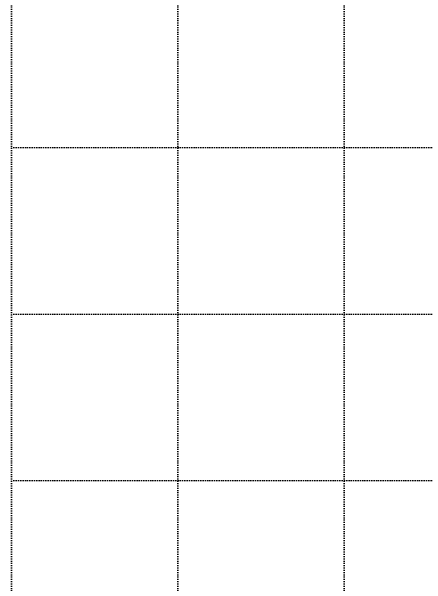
# Model space of a CAD drawing. Header units: millimetres. Extents: x 833600 to 836188, y 817400 to 818701.
# Drawn here: x 833600 to 833849.5, y 817737.5 to 818081.8 of the extents above; entities that cross this region are included whole.
import ezdxf

# ---------------------------------------------------------------- set-up
doc = ezdxf.new("R2010")
doc.units = ezdxf.units.MM
doc.linetypes.add('DOT', pattern=[6.35, 0, -6.35])
doc.layers.add('01-Grid', color=7, linetype='DOT', lineweight=25)

msp = doc.modelspace()

# ---------------------------------------------------------------- linework, layer by layer
at = {"layer": '01-Grid', "ltscale": 0.2}
for p, q in [((833600, 818701.02), (833600, 817400)), ((833700, 818701.02), (833700, 817400)), ((833800, 818701.02), (833800, 817400)), ((836188.05, 818000), (833600, 818000)), ((836188.05, 817900), (833600, 817900)), ((836188.05, 817800), (833600, 817800))]:
    msp.add_line(p, q, dxfattribs=at)

doc.saveas('drawing.dxf')
